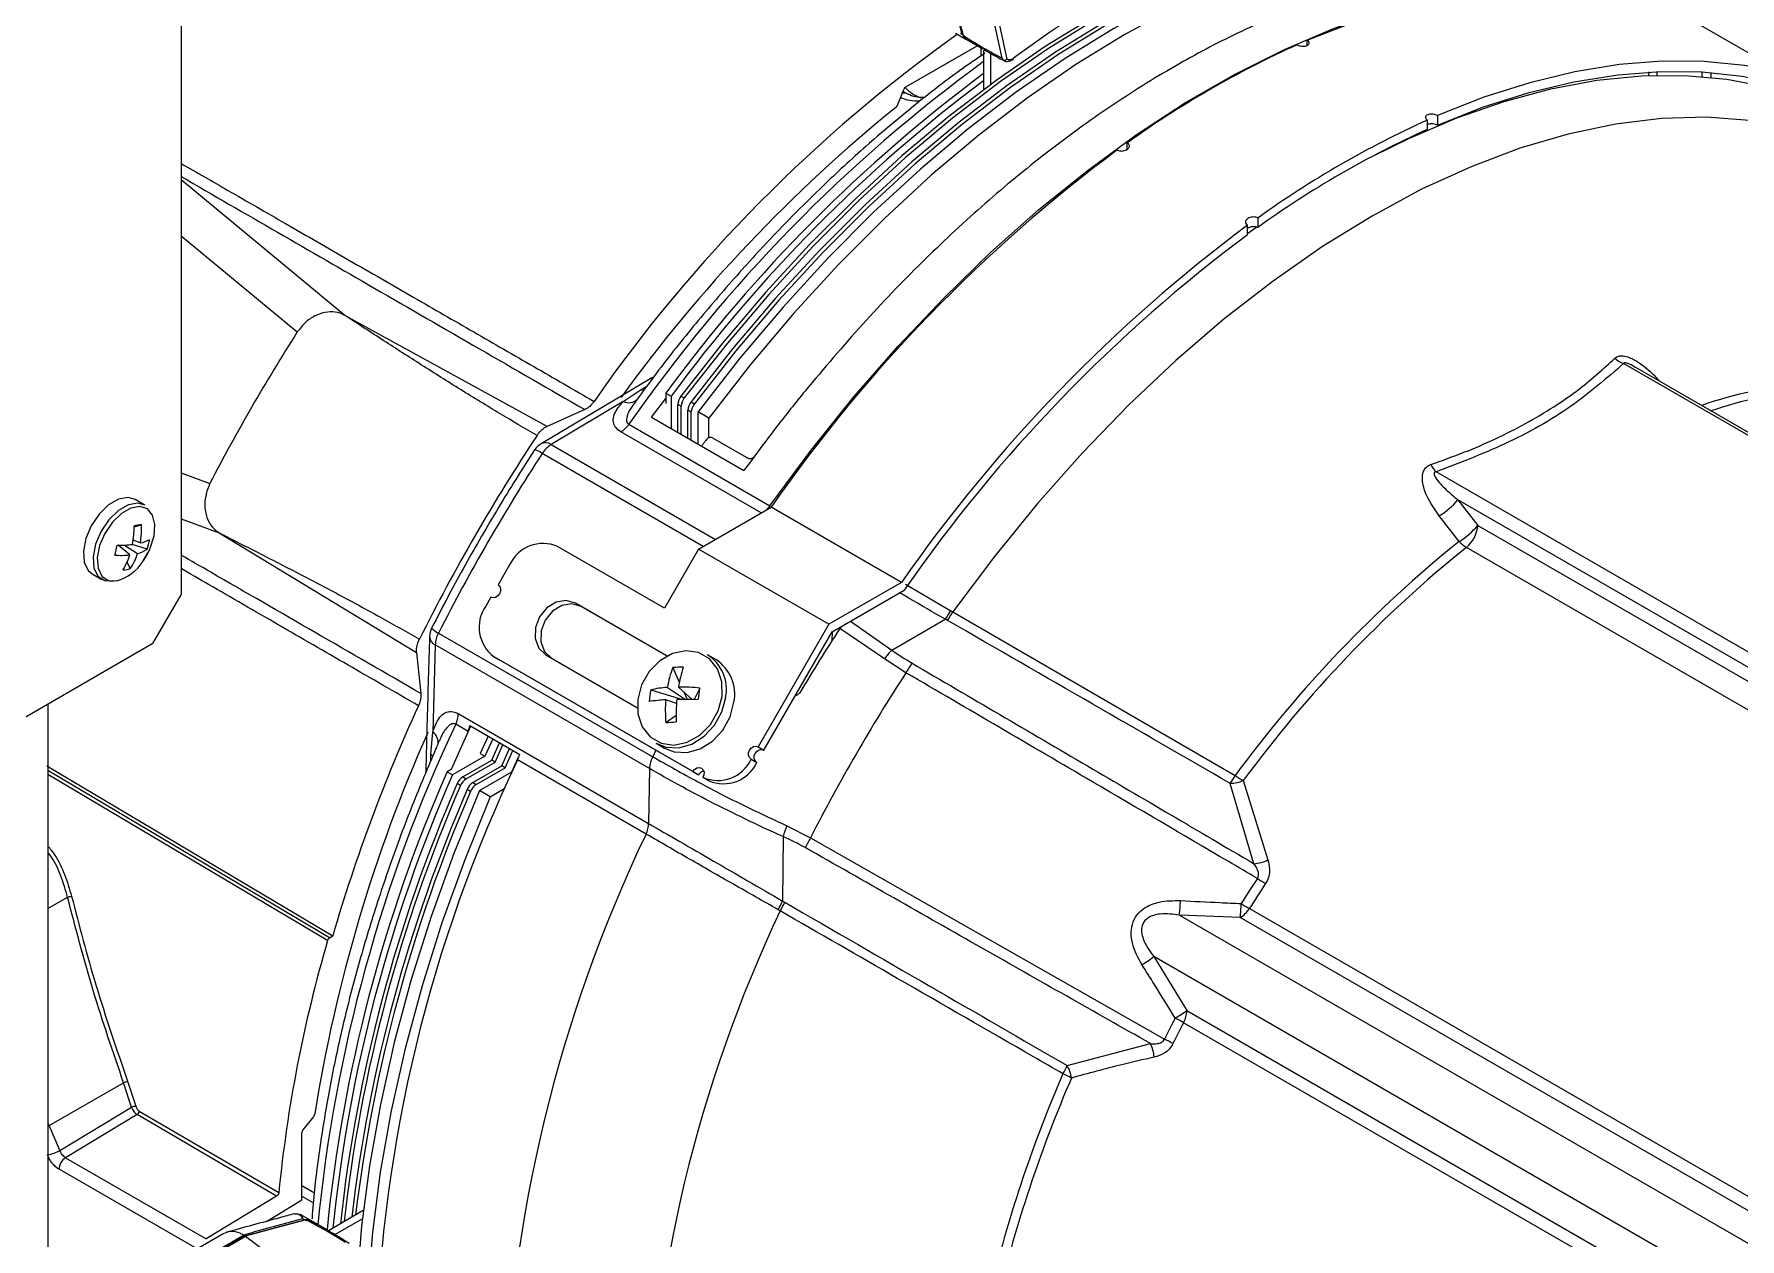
# Model space of a CAD drawing. Extents: x 11 to 120, y 2 to 94.
# Drawn here: x 18.92 to 24.29, y 73.23 to 77.02 of the extents above; entities that cross this region are included whole.
import ezdxf

# ---------------------------------------------------------------- set-up
doc = ezdxf.new("R2010")
doc.units = 0
doc.header["$MEASUREMENT"] = 0
doc.layers.add('OBJECT', color=7, linetype='CONTINUOUS')

msp = doc.modelspace()

# ---------------------------------------------------------------- linework, layer by layer
at = {"layer": 'OBJECT'}
for p, q in [((19.3855, 80.581), (19.3855, 75.2531)), ((21.843, 77.0173), (21.7927, 77.2051)), ((21.7938, 77.2045), (21.8441, 77.0167)), ((21.9683, 76.9415), (21.9233, 77.1488)), ((21.9399, 77.1364), (21.9829, 76.9386)), ((24.4262, 76.8942), (24.0161, 77.131)), ((21.8215, 77.0205), (21.8545, 77.0014)), ((21.837, 77.0208), (21.843, 77.0173)), ((21.8545, 77.0014), (21.908, 76.9706)), ((22.9277, 76.9817), (22.9277, 76.9978)), ((21.665, 76.8511), (21.89, 76.9809)), ((21.9026, 76.9494), (21.9026, 76.9736)), ((21.9099, 76.9675), (21.9099, 76.8428)), ((21.9311, 76.9575), (21.9311, 76.8586)), ((21.9746, 76.934), (21.9759, 76.9327)), ((24.0029, 76.8873), (24.0031, 76.8984)), ((24.0282, 76.8881), (24.0285, 76.8996)), ((24.1701, 76.8844), (24.1704, 76.8985)), ((24.198, 76.8819), (24.1984, 76.8966)), ((21.6406, 76.7963), (21.6589, 76.8434)), ((21.6716, 76.8286), (21.6569, 76.8371)), ((23.306, 76.7175), (23.306, 76.7471)), ((23.3378, 76.761), (23.3378, 76.7314)), ((22.362, 76.6551), (22.362, 76.6756)), ((19.9007, 76.1326), (19.3855, 76.5588)), ((22.7403, 76.3864), (22.7403, 76.4161)), ((22.7404, 76.3903), (22.7697, 76.411)), ((22.7722, 76.4389), (22.7722, 76.4093)), ((19.3855, 76.3827), (19.7512, 76.0803)), ((20.5367, 75.7834), (19.9007, 76.1326)), ((27.0521, 74.1748), (23.9232, 75.981)), ((20.8681, 75.937), (20.5184, 75.7284)), ((27.0672, 74.1761), (23.9619, 75.9688)), ((20.7763, 75.8612), (20.8325, 75.899)), ((20.8274, 75.8785), (20.8142, 75.8605)), ((20.8325, 75.899), (20.8508, 75.9101)), ((20.8649, 75.8128), (20.9101, 75.8708)), ((20.9101, 75.888), (20.927, 75.8782)), ((20.9101, 75.888), (20.9101, 75.8556)), ((20.927, 75.8782), (20.927, 75.7769)), ((20.9579, 75.8788), (20.9685, 75.8728)), ((20.6553, 75.8362), (20.5367, 75.7834)), ((20.7763, 75.8612), (20.5497, 75.7261)), ((20.9588, 75.8466), (20.9483, 75.8527)), ((20.9483, 75.7647), (20.9483, 75.8527)), ((20.9588, 75.7586), (20.9588, 75.8466)), ((20.9905, 75.8283), (20.98, 75.8344)), ((20.98, 75.7464), (20.98, 75.8344)), ((20.9897, 75.8605), (21.0002, 75.8544)), ((20.9905, 75.7403), (20.9905, 75.8283)), ((21.0457, 75.8097), (21.0118, 75.8293)), ((21.0118, 75.728), (21.0118, 75.8293)), ((21.21, 75.5111), (20.7687, 75.7658)), ((20.7943, 75.79), (21.238, 75.5339)), ((20.8649, 75.8128), (21.156, 75.6448)), ((21.0457, 75.7474), (21.0457, 75.8097)), ((20.5497, 75.7261), (21.0661, 75.428)), ((21.0572, 75.7476), (21.17, 75.6827)), ((21.028, 75.406), (20.5217, 75.6983)), ((19.3855, 75.6378), (19.4762, 75.604)), ((26.4619, 73.8341), (23.333, 75.6403)), ((19.2715, 75.5361), (19.2408, 75.5538)), ((26.4415, 73.7975), (23.4018, 75.5523)), ((23.4018, 75.5523), (23.4643, 75.4719)), ((21.0133, 75.3975), (21.2419, 75.5295)), ((21.238, 75.5339), (21.2267, 75.5207)), ((21.2379, 75.5272), (21.238, 75.5339)), ((21.652, 75.2927), (21.2419, 75.5295)), ((23.4055, 75.4215), (23.3429, 75.5018)), ((19.2608, 75.4742), (19.2379, 75.4659)), ((19.3855, 75.4931), (19.5057, 75.4484)), ((19.5057, 75.4484), (20.1261, 75.0723)), ((23.4643, 75.4719), (26.4437, 73.7519)), ((19.2244, 75.3791), (19.1872, 75.4094)), ((19.189, 75.408), (19.1882, 75.4094)), ((19.2078, 75.41), (19.2489, 75.3835)), ((19.2789, 75.3968), (19.2313, 75.4121)), ((19.2573, 75.4167), (19.2349, 75.4254)), ((20.9058, 75.2114), (20.57, 75.4053)), ((21.0133, 75.3975), (20.9058, 75.2114)), ((21.4234, 75.1608), (21.0133, 75.3975)), ((26.4118, 73.6806), (23.4285, 75.4028)), ((19.2257, 75.3361), (19.2155, 75.3561)), ((20.4191, 75.3481), (20.3828, 75.2853)), ((19.1058, 75.3199), (19.1365, 75.3022)), ((21.652, 75.2927), (21.4234, 75.1608)), ((21.6639, 75.2871), (21.8065, 75.2036)), ((19.2971, 75.1), (19.3855, 75.2531)), ((20.3603, 75.2463), (20.3441, 75.2182)), ((20.9146, 75.0603), (20.6259, 75.227)), ((20.6439, 75.2166), (20.6259, 75.227)), ((21.434, 75.1374), (21.6602, 75.2681)), ((20.9146, 75.0603), (20.6439, 75.2166)), ((21.6208, 75.0799), (21.7893, 75.1772)), ((21.8065, 75.2036), (21.8133, 75.1996)), ((21.8133, 75.1996), (22.7014, 74.6857)), ((20.1951, 75.1333), (20.869, 74.7443)), ((21.4234, 75.1608), (21.201, 74.7755)), ((21.219, 74.7651), (21.434, 75.1374)), ((21.4332, 75.1084), (21.4346, 75.1378)), ((21.463, 75.1542), (21.4578, 75.1477)), ((21.598, 75.0522), (21.4578, 75.1477)), ((21.4909, 75.1703), (21.6208, 75.0799)), ((19.2971, 75.1), (18.4927, 74.6357)), ((20.1261, 75.0723), (20.1397, 74.9432)), ((20.185, 75.096), (20.1772, 74.822)), ((20.8589, 74.707), (20.185, 75.096)), ((20.5324, 75.065), (20.8211, 74.8983)), ((21.0672, 75.0501), (21.0411, 75.0652)), ((20.9954, 74.6978), (20.37, 75.0589)), ((20.37, 75.0589), (20.388, 75.0485)), ((21.0134, 74.6874), (20.388, 75.0485)), ((20.9323, 75.0247), (20.9528, 74.9793)), ((21.6655, 75.0085), (21.598, 75.0522)), ((20.9151, 74.9623), (20.9723, 74.9247)), ((20.9931, 74.9243), (20.95, 74.9635)), ((21.0171, 74.9601), (20.9991, 74.9242)), ((18.9669, 74.9094), (18.9669, 72.8371)), ((20.8627, 74.9544), (20.9632, 74.9247)), ((20.9439, 74.9117), (20.9101, 74.9233)), ((20.9669, 74.9481), (20.9775, 74.9246)), ((20.2576, 74.8798), (20.8563, 74.5342)), ((20.9102, 74.8523), (20.9426, 74.8755)), ((20.1715, 74.7518), (20.1772, 74.822)), ((20.2882, 74.824), (20.2349, 74.7039)), ((20.2882, 74.824), (20.2494, 74.8464)), ((20.2959, 74.8408), (20.2882, 74.824)), ((20.2882, 74.824), (20.2959, 74.8408)), ((20.2937, 74.8421), (20.4509, 74.7514)), ((20.351, 74.809), (20.3264, 74.7545)), ((20.366, 74.8004), (20.3415, 74.7458)), ((20.1708, 74.7307), (20.1715, 74.7518)), ((20.3415, 74.7458), (20.2392, 74.6868)), ((20.3264, 74.7545), (20.3415, 74.7458)), ((20.3627, 74.7336), (20.3873, 74.7881)), ((20.3732, 74.7275), (20.3978, 74.782)), ((20.3944, 74.7153), (20.419, 74.7698)), ((20.4049, 74.7092), (20.4295, 74.7637)), ((20.4262, 74.6969), (20.4469, 74.7429)), ((20.8794, 74.7648), (20.869, 74.7443)), ((20.88, 74.7864), (20.9062, 74.7713)), ((21.201, 74.7755), (21.219, 74.7651)), ((18.9631, 74.7151), (19.8625, 74.1807)), ((19.8528, 74.1747), (18.9669, 74.7011)), ((20.2349, 74.7039), (20.2222, 74.6966)), ((20.2222, 74.6966), (20.2392, 74.6868)), ((20.2719, 74.6812), (20.3627, 74.7336)), ((20.2824, 74.6751), (20.3732, 74.7275)), ((20.3036, 74.6629), (20.3944, 74.7153)), ((20.3142, 74.6568), (20.4049, 74.7092)), ((20.3239, 74.6379), (20.4262, 74.6969)), ((20.3732, 74.7275), (20.3627, 74.7336)), ((20.4049, 74.7092), (20.3944, 74.7153)), ((20.427, 74.6964), (20.4262, 74.6969)), ((20.8481, 74.5008), (20.4441, 74.734)), ((20.8589, 74.707), (20.8563, 74.5342)), ((20.9954, 74.6978), (21.0134, 74.6874)), ((21.1785, 74.7365), (21.1965, 74.7261)), ((19.8465, 74.1659), (18.9669, 74.6885)), ((20.2646, 74.6537), (20.2541, 74.6598)), ((20.2719, 74.6812), (20.2824, 74.6751)), ((20.2964, 74.6353), (20.2858, 74.6414)), ((20.3036, 74.6629), (20.3142, 74.6568)), ((20.3578, 74.6183), (20.3239, 74.6379)), ((20.3578, 74.6183), (20.4044, 74.6452)), ((21.0276, 74.6793), (21.0272, 74.6795)), ((21.0452, 74.6691), (21.0272, 74.6795)), ((21.0456, 74.6689), (21.0276, 74.6793)), ((21.0456, 74.6689), (21.0452, 74.6691)), ((22.7604, 74.4077), (22.6856, 74.6605)), ((22.7266, 74.6692), (22.8038, 74.4198)), ((21.2792, 74.4938), (21.2776, 74.2903)), ((21.2914, 74.5268), (21.3653, 74.4893)), ((21.3653, 74.4893), (22.4789, 73.8559)), ((18.9669, 74.2672), (19.0286, 74.3026)), ((21.2703, 74.2592), (21.2637, 74.263)), ((22.7458, 74.2669), (25.5169, 72.6671)), ((22.5256, 74.2459), (25.3928, 72.5907)), ((22.7172, 74.2381), (22.5256, 74.2459)), ((25.4871, 72.639), (22.7172, 74.2381)), ((19.8528, 74.1747), (19.8625, 74.1807)), ((25.3156, 72.4588), (22.4457, 74.1156)), ((22.4457, 74.1156), (22.5494, 73.9457)), ((22.5494, 73.9457), (25.3194, 72.3466)), ((25.3101, 72.3079), (22.5389, 73.9076)), ((22.1729, 73.7726), (22.4349, 73.8419)), ((19.2174, 73.7232), (19.243, 73.6451)), ((18.9703, 73.5843), (19.2048, 73.7187)), ((19.23, 73.6415), (19.2048, 73.7187)), ((19.0042, 73.5059), (19.23, 73.6415)), ((19.2473, 73.6184), (19.0223, 73.483)), ((19.686, 73.3619), (19.2473, 73.6184)), ((19.2542, 73.6296), (19.6928, 73.3731)), ((18.9703, 73.5843), (18.9669, 73.5916)), ((18.9669, 73.5824), (18.9703, 73.5843)), ((19.7692, 73.5703), (19.8009, 73.6098)), ((19.7656, 73.3505), (19.7656, 73.5612)), ((19.0223, 73.483), (19.4648, 73.2276)), ((19.4362, 73.1958), (19.0016, 73.4466)), ((19.686, 73.3619), (19.4648, 73.2276)), ((19.654, 73.2827), (19.7656, 73.3505)), ((19.8054, 73.3718), (19.7656, 73.3948)), ((19.7656, 73.3621), (19.8021, 73.3411)), ((19.7937, 73.2853), (19.7606, 73.3044)), ((19.9587, 73.3166), (19.8491, 73.2533)), ((19.5205, 73.2444), (19.4335, 73.1942)), ((19.5864, 73.237), (19.7741, 73.2873)), ((19.7752, 73.2866), (19.5874, 73.2363)), ((19.7681, 73.2908), (19.7741, 73.2873)), ((19.8471, 73.2545), (19.7937, 73.2853)), ((19.9557, 73.2904), (19.8701, 73.2409)), ((19.4938, 73.1884), (19.5822, 73.2395)), ((19.5858, 73.2373), (19.4974, 73.1863)), ((19.4999, 73.1851), (19.5879, 73.236)), ((19.5822, 73.2395), (19.5858, 73.2373)), ((19.5874, 73.2363), (19.5864, 73.237)), ((19.5879, 73.236), (19.6993, 73.1527))]:
    msp.add_line(p, q, dxfattribs=at)
at = {"layer": 'OBJECT', "flags": 128}
for points in [[(23.5549, 77.378), (23.4243, 77.3937), (23.289, 77.3968), (23.1494, 77.3874), (23.0062, 77.3654), (22.86, 77.3309), (22.7113, 77.2841), (22.5607, 77.2252), (22.4089, 77.1544), (22.2564, 77.0721), (22.104, 76.9784), (21.9521, 76.8739), (21.8015, 76.759), (21.6528, 76.634), (21.5066, 76.4996), (21.3634, 76.3563), (21.2238, 76.2046), (21.0885, 76.0453), (20.9579, 75.8788)], [(23.5654, 77.3719), (23.4349, 77.3876), (23.2995, 77.3908), (23.16, 77.3813), (23.0168, 77.3593), (22.8705, 77.3248), (22.7218, 77.278), (22.5712, 77.2191), (22.4194, 77.1484), (22.2669, 77.066), (22.1145, 76.9723), (21.9627, 76.8678), (21.8121, 76.7529), (21.6634, 76.6279), (21.5171, 76.4935), (21.3739, 76.3502), (21.2344, 76.1986), (21.099, 76.0392), (20.9685, 75.8728)], [(23.5866, 77.3597), (23.4561, 77.3754), (23.3207, 77.3785), (23.1812, 77.369), (23.038, 77.347), (22.8917, 77.3126), (22.743, 77.2658), (22.5924, 77.2069), (22.4406, 77.1361), (22.2882, 77.0537), (22.1357, 76.9601), (21.9839, 76.8556), (21.8333, 76.7406), (21.6846, 76.6157), (21.5383, 76.4813), (21.3951, 76.338), (21.2556, 76.1863), (21.1202, 76.0269), (20.9897, 75.8605)], [(23.5972, 77.3536), (23.4666, 77.3693), (23.3313, 77.3724), (23.1917, 77.363), (23.0485, 77.341), (22.9023, 77.3065), (22.7535, 77.2597), (22.603, 77.2008), (22.4511, 77.13), (22.2987, 77.0477), (22.1462, 76.954), (21.9944, 76.8495), (21.8438, 76.7345), (21.6951, 76.6096), (21.5489, 76.4752), (21.4057, 76.3319), (21.2661, 76.1802), (21.1308, 76.0209), (21.0002, 75.8544)], [(23.6281, 77.3397), (23.4968, 77.3564), (23.3606, 77.3603), (23.2201, 77.3515), (23.0758, 77.3299), (22.9284, 77.2956), (22.7785, 77.2488), (22.6267, 77.1897), (22.4736, 77.1184), (22.3199, 77.0354), (22.1662, 76.9409), (22.0131, 76.8354), (21.8613, 76.7193), (21.7114, 76.593), (21.564, 76.4571), (21.4197, 76.3122), (21.2792, 76.1588), (21.143, 75.9976), (21.0118, 75.8293)], [(23.662, 77.3201), (23.5307, 77.3368), (23.3945, 77.3408), (23.254, 77.3319), (23.1098, 77.3103), (22.9624, 77.276), (22.8125, 77.2292), (22.6607, 77.1701), (22.5076, 77.0988), (22.3538, 77.0158), (22.2001, 76.9213), (22.047, 76.8158), (21.8952, 76.6997), (21.7453, 76.5734), (21.5979, 76.4375), (21.4537, 76.2926), (21.3132, 76.1392), (21.177, 75.978), (21.0457, 75.8097)], [(21.238, 75.5339), (21.3674, 75.7085), (21.5021, 75.8762), (21.6417, 76.0364), (21.7854, 76.1882), (21.9328, 76.3311), (22.0831, 76.4645), (22.2358, 76.5877), (22.3901, 76.7002), (22.5454, 76.8017), (22.701, 76.8915), (22.8563, 76.9694), (23.0107, 77.035), (23.1633, 77.088), (23.3136, 77.1282), (23.461, 77.1555), (23.6048, 77.1696), (23.7443, 77.1706), (23.8791, 77.1584), (24.0084, 77.1332)], [(22.9277, 76.9978), (23.0736, 77.0553), (23.2178, 77.1013), (23.3597, 77.1358), (23.4987, 77.1585), (23.6344, 77.1694), (23.7662, 77.1685), (23.8936, 77.1556), (24.0161, 77.131)], [(24.4262, 76.8942), (24.3037, 76.9189), (24.1763, 76.9317), (24.0445, 76.9327), (23.9088, 76.9218), (23.7698, 76.899), (23.6279, 76.8646), (23.4837, 76.8185), (23.3378, 76.761)], [(23.3378, 76.7314), (23.4827, 76.7882), (23.6259, 76.8337), (23.7668, 76.8675), (23.9048, 76.8897), (24.0395, 76.9), (24.1702, 76.8985), (24.2965, 76.8852), (24.4179, 76.8601)], [(23.1361, 76.6346), (23.2472, 76.6893), (23.3981, 76.7535), (23.5474, 76.8055), (23.6944, 76.8451), (23.8386, 76.872), (23.9793, 76.8861), (24.1159, 76.8875), (24.2478, 76.8761), (24.3745, 76.8519)], [(24.45, 76.7217), (24.3196, 76.7455), (24.1836, 76.7556), (24.0426, 76.7519), (23.8974, 76.7343), (23.7486, 76.7031), (23.5969, 76.6584), (23.4431, 76.6002), (23.2877, 76.5291), (23.1317, 76.4451), (22.9756, 76.3489), (22.8203, 76.2407), (22.6664, 76.1212), (22.5147, 75.9908), (22.3659, 75.8502), (22.2207, 75.7001), (22.0798, 75.5411), (21.9438, 75.374), (21.8133, 75.1996)], [(20.8325, 75.899), (20.8404, 75.8963), (20.8415, 75.8961)], [(19.2408, 75.5538), (19.2188, 75.56), (19.1891, 75.5547), (19.1577, 75.5365), (19.1279, 75.5076), (19.1031, 75.471), (19.0859, 75.4307), (19.0782, 75.3911), (19.0808, 75.3564), (19.0934, 75.3304), (19.1058, 75.3199)], [(19.2715, 75.5361), (19.2495, 75.5423), (19.2198, 75.537), (19.1883, 75.5188), (19.1586, 75.4899), (19.1338, 75.4533), (19.1166, 75.413), (19.1089, 75.3734), (19.1115, 75.3387), (19.1241, 75.3127), (19.1454, 75.2983), (19.173, 75.297), (19.173, 75.297)], [(19.2871, 75.3966), (19.2888, 75.4006), (19.3009, 75.4393), (19.3034, 75.4752), (19.296, 75.5045), (19.2796, 75.524), (19.256, 75.5316), (19.2276, 75.5265), (19.1977, 75.5092), (19.1693, 75.4816), (19.1457, 75.4467), (19.1293, 75.4083), (19.1219, 75.3705), (19.1244, 75.3374), (19.1364, 75.3127), (19.1567, 75.2989), (19.1831, 75.2977), (19.1831, 75.2977)], [(19.2651, 75.3585), (19.2685, 75.3635), (19.2871, 75.3966)], [(20.3828, 75.2853), (20.3881, 75.2803), (20.3908, 75.2731), (20.3906, 75.2648), (20.3875, 75.2566), (20.382, 75.2499), (20.3749, 75.2455), (20.3673, 75.2443), (20.3603, 75.2463)], [(20.6259, 75.227), (20.597, 75.2354), (20.5654, 75.2302), (20.5359, 75.2122), (20.513, 75.1842), (20.5001, 75.1503), (20.4993, 75.1157), (20.5106, 75.0858), (20.5324, 75.065)], [(20.6439, 75.2166), (20.615, 75.225), (20.5834, 75.2198), (20.5539, 75.2018), (20.531, 75.1738), (20.5181, 75.1399), (20.5173, 75.1053), (20.5286, 75.0754), (20.5504, 75.0546)], [(21.0873, 74.9341), (21.0866, 74.9797), (21.0731, 75.0203), (21.0479, 75.052), (21.0136, 75.0717), (20.9735, 75.0775), (20.9316, 75.0687), (20.8918, 75.0463), (20.8583, 75.0124), (20.8341, 74.9704), (20.8218, 74.9244), (20.8224, 74.8789), (20.8359, 74.8383), (20.8611, 74.8065), (20.8954, 74.7869), (20.9355, 74.7811), (20.9775, 74.7899), (21.0172, 74.8123), (21.0507, 74.8461), (21.0749, 74.8881), (21.0873, 74.9341)], [(20.88, 74.7864), (20.9106, 74.7745), (20.9512, 74.7725), (20.9926, 74.7842), (21.0312, 74.8085), (21.0635, 74.8432), (21.0866, 74.8852), (21.0986, 74.9308)], [(20.9062, 74.7713), (20.9367, 74.7594), (20.9773, 74.7574), (21.0188, 74.7691), (21.0573, 74.7934), (21.0896, 74.8281), (21.1128, 74.8701), (21.1247, 74.9157)], [(20.1715, 74.7518), (20.1778, 74.7463), (20.1781, 74.746)], [(21.1785, 74.7365), (21.1732, 74.7415), (21.1705, 74.7487), (21.1707, 74.757), (21.1738, 74.7652), (21.1793, 74.7719), (21.1864, 74.7762), (21.194, 74.7775), (21.201, 74.7755)], [(21.1965, 74.7261), (21.1912, 74.7311), (21.1885, 74.7383), (21.1887, 74.7466), (21.1918, 74.7548), (21.1973, 74.7615), (21.2044, 74.7658), (21.212, 74.7671), (21.219, 74.7651)], [(20.9954, 74.6978), (21.0009, 74.7046), (21.008, 74.7089), (21.0156, 74.7102), (21.0226, 74.7081), (21.0278, 74.7031), (21.0305, 74.6959), (21.0303, 74.6876), (21.0272, 74.6795)], [(20.3239, 74.6379), (20.2438, 74.44), (20.1723, 74.2415), (20.1097, 74.0431), (20.0563, 73.8457), (20.0123, 73.6502), (19.9779, 73.4572), (19.9532, 73.2676), (19.9384, 73.0823), (19.9334, 72.9019), (19.9384, 72.7272), (19.9532, 72.559), (19.9779, 72.398), (20.0123, 72.2447), (20.0563, 72.0999), (20.1097, 71.9642), (20.1723, 71.838), (20.2438, 71.7221), (20.3239, 71.6167)], [(20.3578, 74.6183), (20.2777, 74.4204), (20.2062, 74.2219), (20.1436, 74.0235), (20.0902, 73.8262), (20.0463, 73.6306), (20.0118, 73.4376), (19.9872, 73.248), (19.9723, 73.0627), (19.9674, 72.8823), (19.9723, 72.7076), (19.9872, 72.5394), (20.0118, 72.3784), (20.0463, 72.2251), (20.0902, 72.0803), (20.1436, 71.9446), (20.2062, 71.8185), (20.2777, 71.7025), (20.3578, 71.5971)]]:
    msp.add_lwpolyline(points, dxfattribs=at)
at = {"layer": 'OBJECT'}
for centre, radius, start, end in [((24.5846, 73.1464), 4.7523, 125.4631, 145.1492), ((21.8549, 77.0379), 0.0237, 240.016, 243.1594), ((21.835, 77.0334), 0.0206, 296.4238, 299.0177), ((21.867, 77.0217), 0.0238, 196.5003, 238.3694), ((24.2006, 74.1072), 3.1586, 114.3975, 125.5971), ((24.7514, 73.0364), 4.8209, 126.1142, 145.1668), ((24.7506, 73.0671), 4.7652, 126.593, 143.7021), ((21.9987, 76.9411), 0.00501, 300.5625, 0.5339), ((21.9966, 76.9457), 0.01, 297.3869, 306.4639), ((22.0001, 76.9404), 0.00372, 312.6152, 12.1955), ((24.776, 73.0499), 4.7764, 126.8732, 143.6902), ((21.7456, 76.9212), 0.109, 220.931, 252.2419), ((24.6323, 73.0789), 4.7684, 128.9708, 144.105), ((24.6107, 73.8705), 3.1586, 114.3975, 125.5971), ((24.5937, 73.8705), 3.1246, 114.3364, 125.6582), ((25.2288, 72.7557), 4.8569, 126.6411, 145.1733), ((25.6389, 72.519), 4.8569, 126.6411, 145.1733), ((25.6174, 72.527), 4.8138, 126.7036, 145.2907), ((24.8369, 72.8266), 6.0375, 147.38935, 152.61065), ((23.9501, 76.0559), 0.0796, 226.9463, 250.2254), ((24.6087, 74.5908), 1.3331, 80.9782, 109.2612), ((20.9939, 75.8507), 0.0456, 141.9158, 177.472), ((21.0044, 75.8446), 0.0456, 141.9158, 177.472), ((24.6282, 74.5782), 1.3255, 80.9583, 108.9089), ((20.7929, 75.8986), 0.0409, 246.0473, 312.4756), ((21.0256, 75.8324), 0.0456, 141.9158, 177.472), ((21.0361, 75.8263), 0.0456, 141.9158, 177.472), ((20.7247, 75.8377), 0.0843, 301.445, 325.5545), ((25.5487, 72.4156), 6.0486, 146.49364, 153.50635), ((20.5497, 75.6755), 0.062, 120.8488, 146.8847), ((20.4819, 75.6432), 0.068, 54.156, 76.5126), ((20.5316, 75.7014), 0.0306, 53.8554, 116.7493), ((20.5951, 75.6524), 0.0866, 121.6712, 147.9505), ((25.6051, 72.383), 6.069, 146.88862, 153.05247), ((23.3974, 75.7036), 0.0902, 206.4628, 224.522), ((23.2209, 75.7038), 0.236, 301.1478, 320.0637), ((18.9331, 75.4679), 0.3048, 349.4934, 0.4103), ((19.3793, 74.7521), 0.7318, 99.3188, 101.1409), ((19.0046, 75.4607), 0.2565, 350.1134, 3.0013), ((23.2832, 75.6236), 0.2362, 301.1836, 320.0387), ((23.3669, 75.4785), 0.0976, 309.1587, 356.1231), ((18.3633, 75.6015), 0.8436, 344.6648, 346.8364), ((19.1854, 75.7984), 0.3891, 269.897, 276.9894), ((19.2277, 75.4717), 0.0907, 283.524, 304.3653), ((19.2342, 75.5227), 0.1085, 282.32, 298.9849), ((19.0858, 75.4874), 0.2208, 324.2814, 335.724), ((19.1071, 75.4569), 0.182, 340.7127, 350.7891), ((20.5237, 75.2997), 0.1153, 66.3569, 155.1836), ((25.901, 72.329), 3.9738, 128.901, 143.6257), ((25.9163, 72.3198), 3.9616, 128.901, 143.6257), ((23.4822, 75.4923), 0.1043, 222.7317, 239.0696), ((19.1968, 75.6512), 0.2735, 265.8211, 275.7814), ((19.1439, 75.4362), 0.144, 285.7951, 327.3256), ((19.018, 75.445), 0.2166, 328.5673, 342.2817), ((19.1963, 75.4338), 0.102, 273.6792, 286.7803), ((19.0619, 75.4456), 0.1971, 326.2462, 341.6173), ((20.4383, 75.1517), 0.1153, 144.8151, 233.6485), ((21.3965, 75.452), 0.4794, 325.0244, 328.7858), ((21.3548, 75.4698), 0.5322, 326.0977, 329.4866), ((20.2289, 75.1205), 0.062, 153.056, 178.3225), ((20.1979, 75.1243), 0.0311, 183.7935, 245.526), ((20.2236, 75.1966), 0.0693, 223.8152, 245.742), ((20.2724, 75.0924), 0.0874, 152.0634, 177.6046), ((26.4584, 71.891), 5.9676, 146.92502, 149.19639), ((20.9704, 74.9555), 0.1305, 349.1226, 57.2209), ((21.8323, 74.883), 0.2889, 137.0493, 144.1762), ((21.2448, 74.9047), 0.3347, 158.9965, 170.0974), ((20.9566, 74.807), 0.219, 87.8254, 96.3732), ((21.3745, 74.8946), 0.4301, 162.2259, 170.7713), ((20.9966, 74.9404), 0.1305, 349.1228, 57.2208), ((22.1162, 74.7429), 0.5231, 145.5817, 149.4886), ((20.9359, 74.6436), 0.3194, 93.7412, 103.2547), ((20.9501, 74.3094), 0.6541, 84.1167, 90.0097), ((19.0241, 75.1972), 2.0071, 352.1677, 353.2156), ((26.5325, 71.8477), 5.8032, 146.99867, 152.92301), ((24.9859, 72.6858), 5.337, 155.4318, 163.7335), ((21.1024, 74.9052), 0.2447, 168.3903, 176.9933), ((20.9383, 74.3847), 0.5393, 93.0041, 98.5655), ((21.3507, 74.8886), 0.442, 175.5007, 184.7203), ((21.5313, 74.8713), 0.5887, 174.8033, 181.7323), ((20.9634, 73.7645), 1.1602, 87.5759, 90.9096), ((20.1726, 74.883), 0.0851, 334.5118, 357.8246), ((20.9078, 75.3636), 0.5113, 270.2698, 273.9281), ((24.5926, 72.8547), 4.8476, 156.0724, 170.9036), ((24.5785, 72.8067), 4.7856, 154.7718, 174.4129), ((20.1539, 74.7894), 0.0401, 346.9436, 54.3869), ((20.9462, 74.7034), 0.0874, 152.0634, 177.6046), ((24.5488, 72.7934), 4.7267, 156.2556, 174.3854), ((24.5618, 72.7625), 4.5653, 154.415, 178.3612), ((21.0344, 74.6761), 0.0239, 101.7098, 151.7506), ((21.0738, 74.7849), 0.1153, 246.357, 335.1837), ((21.0918, 74.7745), 0.1153, 246.3569, 335.1837), ((24.5738, 72.7809), 4.7351, 156.2648, 174.1755), ((24.599, 72.7661), 4.7396, 156.4505, 173.8353), ((24.6161, 72.7578), 4.7466, 156.4579, 173.6608), ((24.6507, 72.7411), 4.7606, 156.4729, 173.3098), ((24.6678, 72.7328), 4.7675, 156.4803, 173.1357), ((20.2964, 74.6427), 0.0456, 122.5271, 158.0846), ((20.307, 74.6366), 0.0456, 122.5271, 158.0846), ((20.3282, 74.6244), 0.0456, 122.5271, 158.0846), ((20.3387, 74.6183), 0.0456, 122.5271, 158.0846), ((22.2365, 74.9609), 0.5403, 326.2191, 329.3741), ((22.6841, 74.768), 0.1075, 270.7757, 293.2599), ((22.8809, 74.9328), 0.3054, 234.0146, 239.6563), ((20.7713, 74.5374), 0.0851, 334.5118, 357.8246), ((24.9657, 72.5293), 4.5653, 154.415, 178.3612), ((21.556, 74.4102), 0.2892, 156.2202, 163.1969), ((21.8268, 74.2285), 0.5301, 150.5374, 154.3126), ((22.753, 74.5185), 0.1111, 273.8266, 297.2213), ((26.6505, 71.7813), 4.6588, 146.3732, 147.5288), ((26.665, 71.7728), 4.6455, 146.3733, 147.5286), ((23.0789, 74.8302), 0.5608, 236.738, 239.8126), ((18.9472, 74.6564), 0.363, 282.9602, 284.9873), ((20.8362, 74.4977), 0.4877, 331.2363, 334.8329), ((20.8005, 74.5247), 0.5396, 330.5281, 333.7794), ((21.9405, 74.3175), 0.5894, 353.0278, 357.5037), ((21.9673, 74.3086), 0.7532, 354.6326, 358.0139), ((22.6713, 74.3123), 0.0872, 301.7199, 328.6156), ((23.1578, 74.9769), 0.8209, 237.7719, 239.8728), ((25.2215, 72.3861), 4.3728, 154.636, 178.3701), ((24.004, 72.9488), 4.332, 163.6821, 174.3783), ((22.0863, 74.6122), 0.6131, 301.6432, 305.8917), ((22.0906, 74.6231), 0.8182, 301.0442, 304.1094), ((22.4617, 73.9494), 0.0878, 331.6029, 357.563), ((26.6515, 71.7775), 4.6616, 152.6089, 153.5215), ((26.662, 71.7713), 4.6436, 152.6086, 153.522), ((22.1512, 73.2323), 0.7788, 60.1383, 62.3529), ((22.3339, 73.7917), 0.1127, 3.6191, 26.4104), ((22.218, 73.3401), 0.5781, 60.1864, 63.1694), ((19.2678, 73.5593), 0.1714, 107.0926, 111.5683), ((25.9996, 72.0835), 4.185, 156.5781, 166.1907), ((26.0147, 72.075), 4.1722, 156.5781, 166.1907), ((21.6813, 74.016), 0.5486, 330.6408, 333.6586), ((22.0348, 73.4675), 0.3061, 60.3498, 65.9783), ((22.0783, 73.7185), 0.1089, 7.8751, 29.7391), ((19.2522, 73.5869), 0.0589, 98.9659, 112.1804), ((19.2388, 73.6314), 0.0155, 303.0812, 353.1382), ((17.8417, 73.0509), 1.2483, 21.377, 25.2989), ((18.945, 73.6105), 0.1203, 280.494, 299.4903), ((19.0479, 73.4445), 0.0463, 123.5404, 177.3256), ((19.7621, 73.2665), 0.0241, 56.864, 59.9619), ((19.7824, 73.2643), 0.0238, 61.6323, 103.4928), ((19.756, 73.2862), 0.0209, 1.0084, 3.5737)]:
    msp.add_arc(centre, radius, start, end, dxfattribs=at)
for centre, major_axis, ratio, start_param, end_param in [((22.2281, 74.4911), (1.8185, 2.8489), 0.545295, 0.66147, 0.957802), ((22.2867, 76.8212), (0.4436, -0.1981), 0.067913, 3.196653, 3.249317), ((22.2673, 76.8024), (0.4232, -0.2148), 0.03328, 3.171458, 3.224122), ((22.2867, 76.8212), (0.4436, -0.1981), 0.067913, 3.249317, 3.719167), ((22.2673, 76.8024), (0.4232, -0.2148), 0.03328, 3.224122, 3.944787), ((22.0075, 76.9819), (0.0269, 0.0422), 0.545295, 3.235382, 3.897213), ((21.665, 76.8429), (0.005, 0.00866), 0.577456, 0.785256, 1.832237), ((20.2397, 74.8404), (0.0367, 0.0501), 0.810256, 4.963753, 5.278112), ((20.4213, 74.7356), (0.0287, 0.055), 0.340719, 4.860677, 5.175037), ((19.7727, 73.5653), (0.005, 0.00866), 0.577456, 1.309193, 2.356174), ((21.2983, 72.4625), (5.759, 1.2811), 0.198331, 1.795372, 1.829063), ((20.1659, 73.0012), (0.3934, -0.2851), 0.067897, 3.033861, 3.086525), ((20.1725, 73.0273), (0.3977, -0.259), 0.033271, 3.05906, 3.111723), ((20.1659, 73.0012), (0.3934, -0.2851), 0.067897, 2.312196, 3.033861), ((20.1725, 73.0273), (0.3977, -0.259), 0.033271, 2.338395, 3.05906), ((19.8988, 73.3243), (0.3275, 0.0723), 0.201878, 3.354669, 3.358873), ((19.9025, 73.3222), (0.3275, 0.0723), 0.201878, 3.358873, 3.365384), ((19.9027, 73.3223), (0.3234, 0.0744), 0.221608, 3.320575, 3.327093)]:
    msp.add_ellipse(centre, major_axis=major_axis, ratio=ratio, start_param=start_param, end_param=end_param, dxfattribs=at)
for points, knots in [([(23.6578, 77.2353), (23.5994, 77.2367), (23.4825, 77.2397), (23.2966, 77.2171), (23.1039, 77.1739), (22.9068, 77.1087), (22.7087, 77.0233), (22.5093, 76.918), (22.308, 76.7921), (22.1086, 76.6475), (21.9143, 76.4873), (21.7249, 76.3114), (21.5386, 76.1196), (21.4194, 75.979), (21.3598, 75.9086)], [0, 0, 0, 0, 0.082347, 0.164694, 0.249433, 0.334172, 0.416519, 0.498866, 0.583605, 0.668344, 0.750089, 0.831834, 0.915917, 1, 1, 1, 1]), ([(22.8959, 76.9838), (22.8972, 76.9831), (22.9004, 76.9815), (22.9069, 76.9798), (22.9145, 76.9791), (22.9218, 76.9797), (22.9281, 76.9815), (22.9325, 76.9844), (22.9346, 76.9881), (22.9341, 76.992), (22.9315, 76.9954), (22.9288, 76.9971), (22.9277, 76.9978)], [0, 0, 0, 0, 0.073488, 0.179791, 0.286365, 0.393528, 0.501387, 0.609762, 0.718227, 0.826269, 0.933534, 1, 1, 1, 1]), ([(21.9142, 76.9574), (21.8875, 76.9392), (21.8126, 76.8879), (21.6907, 76.7931), (21.5491, 76.6744), (21.4099, 76.5467), (21.2737, 76.411), (21.1407, 76.2678), (21.0118, 76.1174), (20.9072, 75.9874), (20.8474, 75.9057), (20.8274, 75.8785)], [0, 0, 0, 0, 0.068627, 0.192882, 0.317105, 0.441295, 0.565454, 0.689582, 0.813683, 0.937762, 1, 1, 1, 1]), ([(21.9103, 76.9694), (21.9135, 76.9675), (21.9357, 76.9543), (21.9576, 76.9425), (21.9763, 76.9323)], [0, 0, 0, 0, 0.144723, 1, 1, 1, 1]), ([(21.9683, 76.9415), (21.9684, 76.9414), (21.9702, 76.9386), (21.9724, 76.9363), (21.9746, 76.934)], [0, 0, 0, 0, 0.019972, 1, 1, 1, 1]), ([(21.9829, 76.9386), (21.9828, 76.9385), (21.9824, 76.938), (21.9812, 76.9367), (21.9788, 76.9351), (21.9763, 76.9342), (21.9749, 76.934), (21.9746, 76.934)], [0, 0, 0, 0, 0.017184, 0.202292, 0.556604, 0.898384, 1, 1, 1, 1]), ([(21.9759, 76.9328), (21.9765, 76.9326), (21.981, 76.9309), (21.9898, 76.9319), (21.9977, 76.9353), (22.0012, 76.9368)], [0, 0, 0, 0, 0.0686671, 0.5803873, 1, 1, 1, 1]), ([(21.6334, 76.7862), (21.6342, 76.7869), (21.6354, 76.7879), (21.6368, 76.7897), (21.6378, 76.791), (21.6388, 76.7925), (21.6397, 76.7942), (21.6403, 76.7955), (21.6406, 76.7963)], [0, 0, 0, 0, 0.270621, 0.405245, 0.539866, 0.674485, 0.809107, 1, 1, 1, 1]), ([(21.7097, 76.8062), (21.6989, 76.8064), (21.6798, 76.8068), (21.6596, 76.8123), (21.651, 76.8164), (21.6488, 76.8175)], [0, 0, 0, 0, 0.489325, 0.867474, 1, 1, 1, 1]), ([(21.6714, 76.8284), (21.6707, 76.8289), (21.668, 76.831), (21.6622, 76.8321), (21.6567, 76.8314), (21.6541, 76.8311)], [0, 0, 0, 0, 0.143699, 0.600741, 1, 1, 1, 1]), ([(21.7248, 76.8178), (21.7151, 76.8179), (21.6949, 76.818), (21.6794, 76.8252), (21.6713, 76.8288)], [0, 0, 0, 0, 0.482585, 1, 1, 1, 1]), ([(23.3378, 76.761), (23.3359, 76.762), (23.332, 76.7639), (23.3245, 76.7654), (23.3169, 76.7658), (23.3098, 76.7648), (23.304, 76.7626), (23.3003, 76.7594), (23.299, 76.7556), (23.3003, 76.7516), (23.3032, 76.7488), (23.3055, 76.7474), (23.306, 76.7471)], [0, 0, 0, 0, 0.1063618, 0.2127134, 0.3194557, 0.426997, 0.5352335, 0.6437512, 0.7520407, 0.8597217, 0.9667095, 1, 1, 1, 1]), ([(23.306, 76.7337), (23.306, 76.7337), (23.3075, 76.7346), (23.3123, 76.7356), (23.3196, 76.7362), (23.3273, 76.7354), (23.3336, 76.7336), (23.3367, 76.732), (23.3378, 76.7314)], [0, 0, 0, 0, 0.0034618, 0.2200893, 0.4368994, 0.6528441, 0.8672115, 1, 1, 1, 1]), ([(22.3302, 76.6528), (22.3315, 76.6522), (22.3347, 76.6506), (22.3412, 76.6494), (22.3488, 76.6497), (22.3562, 76.6516), (22.3624, 76.655), (22.3669, 76.6594), (22.3689, 76.6643), (22.3684, 76.6693), (22.3658, 76.6731), (22.3631, 76.6749), (22.362, 76.6756)], [0, 0, 0, 0, 0.073627, 0.179766, 0.286276, 0.393535, 0.501562, 0.610022, 0.718406, 0.826275, 0.933445, 1, 1, 1, 1]), ([(19.3855, 76.6107), (19.4346, 76.5824), (19.5438, 76.5195), (19.7205, 76.4179), (19.9154, 76.3057), (20.1128, 76.1919), (20.306, 76.0805), (20.4949, 75.9715), (20.6215, 75.8985), (20.6847, 75.862)], [0, 0, 0, 0, 0.1149, 0.255469, 0.411197, 0.566925, 0.711283, 0.855642, 1, 1, 1, 1]), ([(19.3855, 76.5694), (19.5878, 76.4525), (20.0065, 76.2108), (20.4342, 75.9638), (20.6553, 75.8362)], [0, 0, 0, 0, 0.4833143, 1, 1, 1, 1]), ([(22.7722, 76.4389), (22.7702, 76.4398), (22.7663, 76.4416), (22.7588, 76.4424), (22.7512, 76.4416), (22.7441, 76.4393), (22.7383, 76.4356), (22.7346, 76.4309), (22.7333, 76.4258), (22.7347, 76.421), (22.7375, 76.4178), (22.7398, 76.4164), (22.7403, 76.4161)], [0, 0, 0, 0, 0.106474, 0.21294, 0.319697, 0.427106, 0.535184, 0.643667, 0.752079, 0.859926, 0.96696, 1, 1, 1, 1]), ([(22.7403, 76.4071), (22.7404, 76.4071), (22.7419, 76.4086), (22.7466, 76.4106), (22.7539, 76.4125), (22.7616, 76.4127), (22.7679, 76.4114), (22.771, 76.4099), (22.7722, 76.4093)], [0, 0, 0, 0, 0.003468, 0.220343, 0.437068, 0.652738, 0.866973, 1, 1, 1, 1]), ([(19.9007, 76.1326), (19.898, 76.134), (19.8909, 76.1378), (19.8734, 76.1432), (19.8457, 76.145), (19.8108, 76.1347), (19.7766, 76.113), (19.7599, 76.0915), (19.7512, 76.0803)], [0, 0, 0, 0, 0.061294, 0.157978, 0.353025, 0.568965, 0.775601, 1, 1, 1, 1]), ([(20.5052, 75.7546), (20.4666, 75.7773), (20.3857, 75.8246), (20.2648, 75.8988), (20.1428, 75.9757), (20.0215, 76.0538), (19.9415, 76.106), (19.9007, 76.1326)], [0, 0, 0, 0, 0.187145, 0.391348, 0.595125, 0.793954, 1, 1, 1, 1]), ([(23.3166, 75.6634), (23.3517, 75.6759), (23.4573, 75.7136), (23.6196, 75.7904), (23.7783, 75.8911), (23.8599, 75.9652), (23.8958, 75.9978)], [0, 0, 0, 0, 0.149978, 0.450605, 0.7586588, 1, 1, 1, 1]), ([(23.9232, 75.981), (23.8704, 75.9352), (23.7632, 75.8421), (23.5612, 75.7272), (23.4061, 75.6682), (23.333, 75.6403)], [0, 0, 0, 0, 0.339274, 0.688484, 1, 1, 1, 1]), ([(23.8958, 75.9978), (23.8993, 76.0003), (23.9062, 76.0053), (23.9226, 76.0059), (23.9453, 75.9997), (23.9817, 75.9787), (24.0125, 75.952), (24.0305, 75.9312), (24.0339, 75.9272)], [0, 0, 0, 0, 0.099, 0.197937, 0.32287, 0.5267, 0.909915, 1, 1, 1, 1]), ([(23.9612, 75.9678), (23.9551, 75.972), (23.9475, 75.9772), (23.9364, 75.9818), (23.9317, 75.9833), (23.928, 75.9838), (23.9257, 75.9836), (23.924, 75.9828), (23.9234, 75.9818), (23.9232, 75.9812), (23.9232, 75.981)], [0, 0, 0, 0, 0.509234, 0.632649, 0.769191, 0.823995, 0.879349, 0.928946, 0.981684, 1, 1, 1, 1]), ([(21.3598, 75.9086), (21.3445, 75.8899), (21.314, 75.8525), (21.269, 75.7953), (21.216, 75.7264), (21.1788, 75.6757), (21.156, 75.6448)], [0, 0, 0, 0, 0.218765, 0.43753, 0.656295, 1, 1, 1, 1]), ([(20.6847, 75.862), (20.6824, 75.859), (20.6761, 75.8507), (20.6658, 75.8416), (20.6581, 75.8377), (20.6553, 75.8362)], [0, 0, 0, 0, 0.263884, 0.723096, 1, 1, 1, 1]), ([(20.7687, 75.7658), (20.7626, 75.7704), (20.7503, 75.7794), (20.7434, 75.7997), (20.7481, 75.8283), (20.7656, 75.8488), (20.7763, 75.8612)], [0, 0, 0, 0, 0.167941, 0.334633, 0.594445, 1, 1, 1, 1]), ([(20.8145, 75.8603), (20.8082, 75.8522), (20.7981, 75.8394), (20.7889, 75.8193), (20.7854, 75.805), (20.7886, 75.795), (20.7918, 75.7916), (20.7939, 75.7903), (20.7943, 75.79)], [0, 0, 0, 0, 0.3519283, 0.5553287, 0.8200741, 0.9090966, 0.9848159, 1, 1, 1, 1]), ([(20.5052, 75.7546), (20.5092, 75.76), (20.5172, 75.7707), (20.5286, 75.7794), (20.535, 75.7826), (20.5367, 75.7834)], [0, 0, 0, 0, 0.425023, 0.850044, 1, 1, 1, 1]), ([(20.4977, 75.7093), (20.4779, 75.6786), (20.4205, 75.5894), (20.3299, 75.4385), (20.2423, 75.2817), (20.192, 75.1843), (20.1736, 75.1486)], [0, 0, 0, 0, 0.169694, 0.491692, 0.81372, 1, 1, 1, 1]), ([(21.0229, 75.7216), (21.0246, 75.7239), (21.0283, 75.7291), (21.0326, 75.735), (21.0353, 75.7386), (21.0358, 75.7393)], [0, 0, 0, 0, 0.387387, 0.872424, 1, 1, 1, 1]), ([(21.0572, 75.7476), (21.0561, 75.7481), (21.0537, 75.7491), (21.0494, 75.7488), (21.0449, 75.7473), (21.04, 75.7442), (21.0373, 75.7411), (21.0358, 75.7393)], [0, 0, 0, 0, 0.172261, 0.344036, 0.527768, 0.740235, 1, 1, 1, 1]), ([(21.1868, 75.6863), (21.1865, 75.686), (21.1847, 75.6841), (21.1805, 75.6822), (21.1752, 75.6812), (21.1718, 75.6817), (21.1703, 75.6825), (21.17, 75.6827)], [0, 0, 0, 0, 0.060693, 0.415656, 0.674135, 0.933878, 1, 1, 1, 1]), ([(23.3429, 75.5018), (23.3256, 75.5269), (23.303, 75.5597), (23.2905, 75.6047), (23.2893, 75.6278), (23.2948, 75.6464), (23.3042, 75.658), (23.313, 75.6618), (23.3166, 75.6634)], [0, 0, 0, 0, 0.463203, 0.605761, 0.74907, 0.841779, 0.935306, 1, 1, 1, 1]), ([(19.4762, 75.604), (19.471, 75.5913), (19.4606, 75.5658), (19.4588, 75.5244), (19.4684, 75.4875), (19.486, 75.462), (19.5002, 75.4522), (19.5057, 75.4484)], [0, 0, 0, 0, 0.217935, 0.435233, 0.661573, 0.868603, 1, 1, 1, 1]), ([(23.333, 75.6403), (23.3322, 75.6402), (23.3306, 75.64), (23.3287, 75.6391), (23.3274, 75.6378), (23.3266, 75.6355), (23.327, 75.6301), (23.3372, 75.6113), (23.3635, 75.5847), (23.3894, 75.5628), (23.4018, 75.5523)], [0, 0, 0, 0, 0.018435, 0.032623, 0.046847, 0.06494, 0.096407, 0.193734, 0.61436, 1, 1, 1, 1]), ([(19.5057, 75.4484), (19.5491, 75.4264), (19.6343, 75.3832), (19.7626, 75.3172), (19.8902, 75.25), (20.0149, 75.1824), (20.0964, 75.1361), (20.1353, 75.1139)], [0, 0, 0, 0, 0.206023, 0.404822, 0.608638, 0.812834, 1, 1, 1, 1]), ([(20.1397, 74.9432), (19.9181, 75.0711), (19.6647, 75.2174), (19.4166, 75.3605), (19.3855, 75.3785)], [0, 0, 0, 0, 0.874374, 1, 1, 1, 1]), ([(20.1321, 74.9048), (20.0583, 74.9474), (19.9107, 75.0326), (19.6906, 75.1597), (19.5155, 75.261), (19.4142, 75.3196), (19.3855, 75.3362)], [0, 0, 0, 0, 0.2945534, 0.5890895, 0.8836085, 1, 1, 1, 1]), ([(21.7893, 75.1772), (21.7893, 75.1772), (21.7504, 75.1974), (21.7029, 75.227), (21.6558, 75.254), (21.6458, 75.2597)], [0, 0, 0, 0, 0.000014, 0.787163, 1, 1, 1, 1]), ([(21.7965, 75.173), (21.7941, 75.1743), (21.7916, 75.1757), (21.7893, 75.1772), (21.7893, 75.1772)], [0, 0, 0, 0, 0.999721, 1, 1, 1, 1]), ([(22.6856, 74.6605), (22.5416, 74.7435), (22.2452, 74.9143), (21.9489, 75.0852), (21.7965, 75.173)], [0, 0, 0, 0, 0.48595, 1, 1, 1, 1]), ([(20.1673, 75.122), (20.1645, 75.0351), (20.1599, 74.8927), (20.1566, 74.7494), (20.1554, 74.6936)], [0, 0, 0, 0, 0.609928, 1, 1, 1, 1]), ([(20.1261, 75.0723), (20.1261, 75.0778), (20.1259, 75.0887), (20.1304, 75.1036), (20.1343, 75.1118), (20.1353, 75.1139)], [0, 0, 0, 0, 0.425021, 0.850043, 1, 1, 1, 1]), ([(21.6208, 75.0799), (21.6208, 75.0799), (21.6415, 75.0653), (21.6631, 75.052), (21.6847, 75.0386)], [0, 0, 0, 0, 0.00003, 1, 1, 1, 1]), ([(21.6847, 75.0386), (21.8689, 74.9308), (22.2277, 74.7209), (22.586, 74.5103), (22.7604, 74.4077)], [0, 0, 0, 0, 0.513344, 1, 1, 1, 1]), ([(22.7713, 74.3612), (22.7405, 74.3792), (22.5677, 74.4805), (22.1994, 74.6967), (21.8614, 74.8941), (21.6655, 75.0085)], [0, 0, 0, 0, 0.083458, 0.469005, 1, 1, 1, 1]), ([(20.1397, 74.9432), (20.1398, 74.9401), (20.1402, 74.9317), (20.1376, 74.9182), (20.1336, 74.9084), (20.1321, 74.9048)], [0, 0, 0, 0, 0.263884, 0.723099, 1, 1, 1, 1]), ([(21.3326, 74.947), (21.3312, 74.9449), (21.3288, 74.9414), (21.3242, 74.9383), (21.3206, 74.937), (21.3186, 74.9373), (21.3178, 74.9374)], [0, 0, 0, 0, 0.402504, 0.663327, 0.874972, 1, 1, 1, 1]), ([(20.1772, 74.822), (20.1845, 74.8417), (20.1944, 74.8688), (20.2202, 74.8859), (20.2389, 74.8884), (20.2522, 74.8823), (20.2576, 74.8798)], [0, 0, 0, 0, 0.50075, 0.686143, 0.873076, 1, 1, 1, 1]), ([(20.2494, 74.8464), (20.2475, 74.8472), (20.2432, 74.849), (20.2349, 74.8472), (20.2201, 74.8364), (20.2075, 74.8169), (20.2003, 74.7991), (20.1982, 74.7939)], [0, 0, 0, 0, 0.078074, 0.175193, 0.341224, 0.805773, 1, 1, 1, 1]), ([(20.1871, 74.7698), (20.1618, 74.7104), (20.1103, 74.5891), (20.0421, 74.4048), (19.9802, 74.2179), (19.9265, 74.0315), (19.8812, 73.8463), (19.8442, 73.6629), (19.8167, 73.4824), (19.8012, 73.3576), (19.7975, 73.2945), (19.7971, 73.2891)], [0, 0, 0, 0, 0.119234, 0.243335, 0.367459, 0.49161, 0.615795, 0.740015, 0.864276, 0.988578, 1, 1, 1, 1]), ([(20.1977, 74.7941), (20.1951, 74.7884), (20.1914, 74.7804), (20.1881, 74.7723), (20.1871, 74.7698)], [0, 0, 0, 0, 0.702928, 1, 1, 1, 1]), ([(20.869, 74.7443), (20.9154, 74.7182), (21.0097, 74.665), (21.1543, 74.5903), (21.2517, 74.5452), (21.2914, 74.5268)], [0, 0, 0, 0, 0.365475, 0.741466, 1, 1, 1, 1]), ([(21.2792, 74.4938), (21.2792, 74.4938), (21.2387, 74.5101), (21.1605, 74.548), (21.0156, 74.6193), (20.9173, 74.6733), (20.8589, 74.707), (20.8589, 74.707)], [0, 0, 0, 0, 0.000004, 0.259099, 0.518181, 0.999995, 1, 1, 1, 1]), ([(20.8563, 74.5342), (20.8563, 74.5342), (20.8877, 74.5161), (20.9537, 74.4779), (21.0585, 74.4173), (21.1672, 74.3545), (21.2406, 74.3117), (21.2776, 74.2903), (21.2776, 74.2903)], [0, 0, 0, 0, 0.0000045, 0.2546803, 0.5093556, 0.7546737, 0.9999954, 1, 1, 1, 1]), ([(21.2637, 74.263), (21.2164, 74.2899), (21.1205, 74.3444), (20.9787, 74.4256), (20.8926, 74.4751), (20.8481, 74.5008)], [0, 0, 0, 0, 0.319145, 0.647516, 1, 1, 1, 1]), ([(21.3491, 74.4583), (21.326, 74.4706), (21.3029, 74.4828), (21.2792, 74.4938), (21.2792, 74.4938)], [0, 0, 0, 0, 0.999971, 1, 1, 1, 1]), ([(18.9669, 74.463), (18.9741, 74.454), (18.9948, 74.4279), (19.0209, 74.3742), (19.0343, 74.3285), (19.0411, 74.3057)], [0, 0, 0, 0, 0.210646, 0.605905, 1, 1, 1, 1]), ([(19.0286, 74.3026), (19.0222, 74.3247), (19.0093, 74.3691), (18.9872, 74.417), (18.9706, 74.4385), (18.9669, 74.4433)], [0, 0, 0, 0, 0.436802, 0.874687, 1, 1, 1, 1]), ([(22.4349, 73.8419), (22.2585, 73.9417), (21.8964, 74.1468), (21.5347, 74.3527), (21.3491, 74.4583)], [0, 0, 0, 0, 0.486991, 1, 1, 1, 1]), ([(22.7713, 74.3612), (22.7723, 74.363), (22.7745, 74.3666), (22.7755, 74.3743), (22.7734, 74.3868), (22.7672, 74.3982), (22.7618, 74.4058), (22.7604, 74.4077)], [0, 0, 0, 0, 0.116851, 0.233193, 0.437976, 0.854435, 1, 1, 1, 1]), ([(22.8038, 74.4198), (22.8063, 74.4106), (22.8106, 74.3942), (22.8086, 74.3676), (22.8007, 74.3527), (22.7969, 74.3454)], [0, 0, 0, 0, 0.396713, 0.706828, 1, 1, 1, 1]), ([(19.2048, 73.7187), (19.1716, 73.8152), (19.1055, 74.0075), (19.0542, 74.2044), (19.0286, 74.3026)], [0, 0, 0, 0, 0.501523, 1, 1, 1, 1]), ([(19.0411, 74.3057), (19.0654, 74.2125), (19.1167, 74.016), (19.1827, 73.8241), (19.2174, 73.7232)], [0, 0, 0, 0, 0.4742796, 1, 1, 1, 1]), ([(21.2776, 74.2903), (21.2776, 74.2903), (21.2799, 74.2889), (21.2823, 74.2876), (21.2846, 74.2863)], [0, 0, 0, 0, 0.000295, 1, 1, 1, 1]), ([(21.2846, 74.2863), (21.4367, 74.1984), (21.7328, 74.0272), (22.0289, 73.8559), (22.1729, 73.7726)], [0, 0, 0, 0, 0.513611, 1, 1, 1, 1]), ([(22.4079, 74.0903), (22.3964, 74.1112), (22.3788, 74.1433), (22.3725, 74.1908), (22.3787, 74.2252), (22.3955, 74.2526), (22.4238, 74.2749), (22.4691, 74.2917), (22.5068, 74.2917), (22.5294, 74.2918)], [0, 0, 0, 0, 0.224316, 0.34584, 0.447966, 0.550598, 0.643263, 0.78662, 1, 1, 1, 1]), ([(22.5294, 74.2918), (22.5706, 74.2896), (22.6341, 74.2863), (22.6977, 74.2834), (22.72, 74.2824)], [0, 0, 0, 0, 0.648491, 1, 1, 1, 1]), ([(22.1594, 73.747), (22.1286, 73.7648), (21.9549, 73.8648), (21.6585, 74.0355), (21.393, 74.1885), (21.2703, 74.2592)], [0, 0, 0, 0, 0.104199, 0.585852, 1, 1, 1, 1]), ([(22.5256, 74.2459), (22.5056, 74.2485), (22.4787, 74.252), (22.4447, 74.2459), (22.4269, 74.2381), (22.4145, 74.2264), (22.4081, 74.2134), (22.4058, 74.1963), (22.4109, 74.1695), (22.4258, 74.1415), (22.4402, 74.1228), (22.4457, 74.1156)], [0, 0, 0, 0, 0.252396, 0.341468, 0.431195, 0.49019, 0.549439, 0.60513, 0.701097, 0.88522, 1, 1, 1, 1]), ([(19.8465, 74.1659), (19.8466, 74.1664), (19.847, 74.1674), (19.8477, 74.1689), (19.8485, 74.1704), (19.8495, 74.1717), (19.8505, 74.1729), (19.8517, 74.1739), (19.8524, 74.1744), (19.8528, 74.1747)], [0, 0, 0, 0, 0.143841, 0.287689, 0.431522, 0.575355, 0.719217, 0.857744, 1, 1, 1, 1]), ([(22.5126, 73.9221), (22.4909, 73.9573), (22.4562, 74.0135), (22.4211, 74.0694), (22.4079, 74.0903)], [0, 0, 0, 0, 0.624897, 1, 1, 1, 1]), ([(22.4349, 73.8419), (22.4419, 73.8415), (22.4524, 73.8408), (22.4655, 73.8438), (22.473, 73.8479), (22.4771, 73.8523), (22.4785, 73.8551), (22.4789, 73.8559)], [0, 0, 0, 0, 0.437725, 0.652227, 0.821698, 0.945103, 1, 1, 1, 1]), ([(22.5054, 73.8416), (22.5017, 73.8355), (22.4942, 73.8233), (22.4738, 73.8071), (22.4572, 73.8021), (22.4464, 73.7989)], [0, 0, 0, 0, 0.263178, 0.525234, 1, 1, 1, 1]), ([(22.4464, 73.7989), (22.4124, 73.7913), (22.3245, 73.7718), (22.2388, 73.748), (22.1863, 73.7335)], [0, 0, 0, 0, 0.387427, 1, 1, 1, 1]), ([(19.23, 73.6415), (19.2309, 73.6391), (19.2328, 73.6343), (19.237, 73.6277), (19.2419, 73.6221), (19.2455, 73.6197), (19.2473, 73.6184)], [0, 0, 0, 0, 0.2497795, 0.4995782, 0.7496537, 1, 1, 1, 1]), ([(19.243, 73.6451), (19.2436, 73.6435), (19.2447, 73.6402), (19.2475, 73.6358), (19.2506, 73.632), (19.253, 73.6304), (19.2542, 73.6296)], [0, 0, 0, 0, 0.248699, 0.500161, 0.750977, 1, 1, 1, 1]), ([(19.8009, 73.6098), (19.8016, 73.6107), (19.8026, 73.6121), (19.8037, 73.6141), (19.8044, 73.6157), (19.805, 73.6172), (19.8056, 73.6191), (19.8059, 73.6203), (19.806, 73.6211)], [0, 0, 0, 0, 0.2699051, 0.4041681, 0.5384417, 0.6726889, 0.8069512, 1, 1, 1, 1]), ([(19.0016, 73.4466), (18.9979, 73.449), (18.9906, 73.4539), (18.9803, 73.465), (18.9713, 73.4779), (18.9671, 73.4873), (18.965, 73.4921)], [0, 0, 0, 0, 0.2499898, 0.4998146, 0.7501668, 1, 1, 1, 1]), ([(19.0223, 73.483), (19.0204, 73.4842), (19.0168, 73.4867), (19.0116, 73.4922), (19.0072, 73.4987), (19.0052, 73.5035), (19.0042, 73.5059)], [0, 0, 0, 0, 0.249341, 0.49971, 0.74966, 1, 1, 1, 1]), ([(19.6928, 73.3731), (19.6927, 73.3721), (19.6924, 73.3706), (19.6916, 73.3686), (19.6908, 73.3671), (19.6899, 73.3657), (19.6889, 73.3644), (19.6876, 73.3631), (19.6866, 73.3624), (19.686, 73.3619)], [0, 0, 0, 0, 0.235209, 0.351551, 0.467887, 0.584217, 0.700551, 0.816896, 1, 1, 1, 1]), ([(19.7424, 73.3067), (19.7266, 73.3025), (19.6542, 73.2829), (19.5825, 73.2631), (19.5264, 73.2476)], [0, 0, 0, 0, 0.217962, 1, 1, 1, 1]), ([(19.7424, 73.3066), (19.7474, 73.3067), (19.7571, 73.3071), (19.7644, 73.2974), (19.7678, 73.2914), (19.7681, 73.2908), (19.7681, 73.2908)], [0, 0, 0, 0, 0.499212, 0.956971, 0.994826, 1, 1, 1, 1]), ([(19.7681, 73.2908), (19.7681, 73.2908), (19.768, 73.2914), (19.7674, 73.2932), (19.7655, 73.2985), (19.7636, 73.3039), (19.7607, 73.3038), (19.7602, 73.3038)], [0, 0, 0, 0, 0.008532, 0.081529, 0.26229, 0.88944, 1, 1, 1, 1]), ([(19.5818, 73.2397), (19.5782, 73.2416), (19.5652, 73.2486), (19.5429, 73.2533), (19.5278, 73.2472), (19.5206, 73.2442)], [0, 0, 0, 0, 0.165889, 0.597717, 1, 1, 1, 1])]:
    msp.add_open_spline(points, degree=3, knots=knots, dxfattribs=at)

doc.saveas('drawing.dxf')
